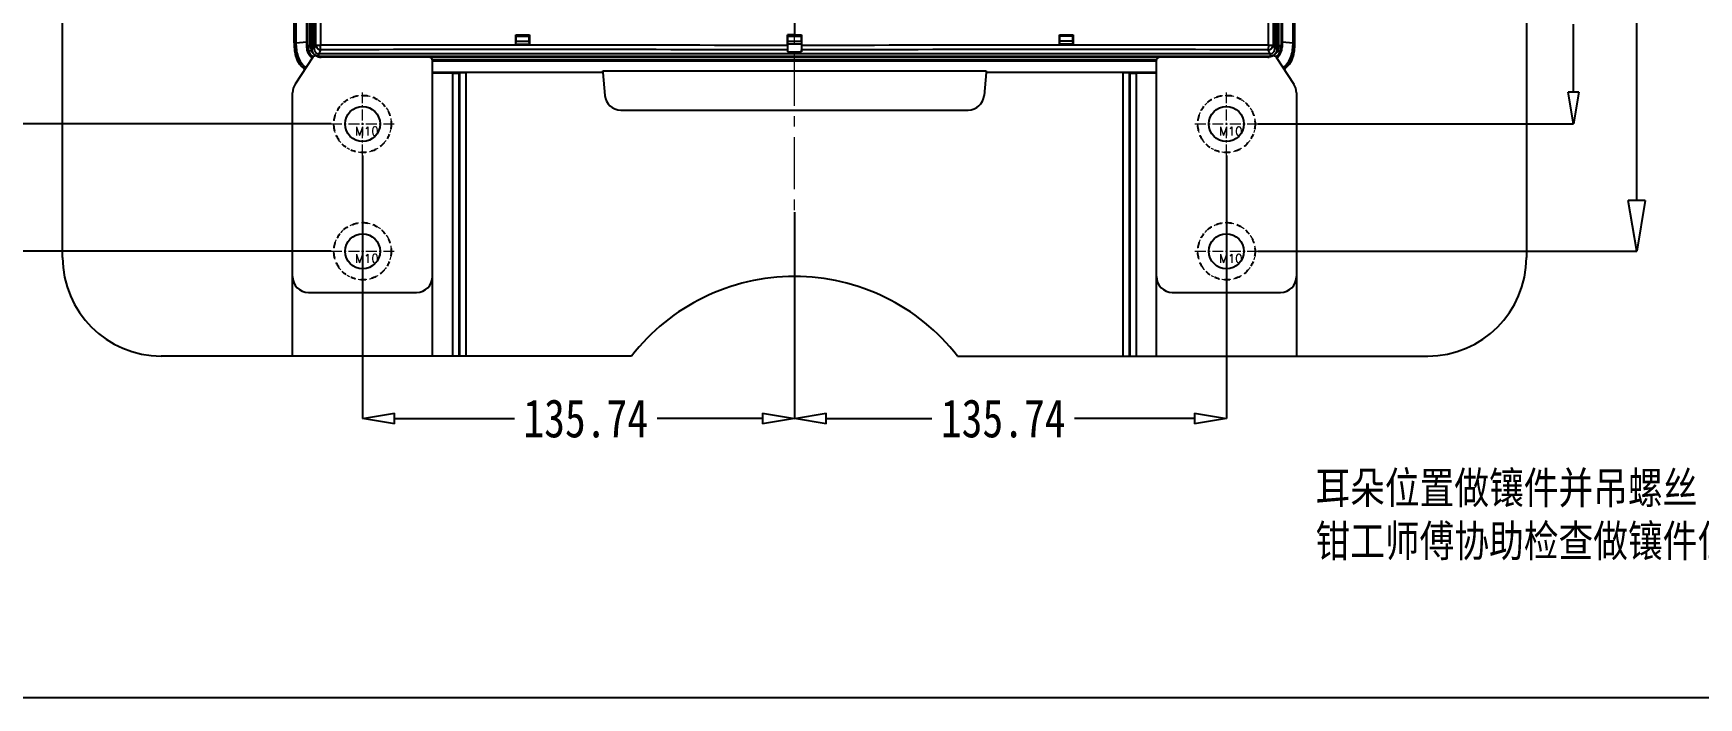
# Model space of a CAD drawing. Header units: millimetres. Extents: x -330 to 1028, y -2979 to 840.
# Drawn here: x 132 to 655, y -1691 to -1482 of the extents above; entities that cross this region are included whole.
import ezdxf

# ---------------------------------------------------------------- set-up
doc = ezdxf.new("R2010")
doc.units = ezdxf.units.MM
doc.header["$LTSCALE"] = 16.335
doc.header["$PDMODE"] = 3
doc.header["$PDSIZE"] = 0.3125
doc.linetypes.add('CENTER', pattern=[0.6, 0.375, -0.075, 0.075, -0.075])
doc.linetypes.add('HIDDEN', pattern=[0.2, 0.1, -0.1])
doc.layers.get('0').update_dxf_attribs({"linetype": 'CONTINUOUS'})
doc.layers.get('Defpoints').update_dxf_attribs({"linetype": 'CONTINUOUS'})
doc.layers.add('center', color=1, linetype='CENTER', lineweight=9)
doc.layers.add('screw', color=33, linetype='CONTINUOUS', lineweight=13)
doc.layers.add('DEFAULT_2', color=8, linetype='HIDDEN')
doc.styles.get("Standard").update_dxf_attribs({"font": 'txt', "width": 0.8})
doc.styles.add('TXT', font='txt.shx', dxfattribs={"bigfont": 'gbcbig.shx'})
doc.dimstyles.new('STANDARD$0', dxfattribs={"dimscale": 2, "dimtxt": 3, "dimasz": 3, "dimexe": 1.25, "dimexo": 0.625, "dimgap": 0.5, "dimtad": 0, "dimdsep": 46, "dimlunit": 6, "dimtxsty": 'Standard', "dimblk": 'CLOSEDBLANK', "dimcen": 0, "dimclrt": 2, "dimazin": 2, "dimtfac": 2, "dimtmove": 1, "dimatfit": 3, "dimfxl": 0, "dimtolj": 1, "dimtzin": 0, "dimarcsym": 0})

# ---------------------------------------------------------------- blocks, each defined once
blk = doc.blocks.new('screw_m10_i')
at = {"layer": 'screw', "color": 1, "linetype": 'CENTER', "ltscale": 0.55978}
for p, q in [((0, -9.9), (0, 9.9)), ((-9.9, 0), (9.9, 0))]:
    blk.add_line(p, q, dxfattribs=at)
at = {"layer": 'screw', "color": 8, "linetype": 'HIDDEN', "ltscale": 0.55978}
blk.add_circle((0, 0), 9, dxfattribs=at)
at = {"layer": 'screw'}
blk.add_circle((0, 0), 5.5, dxfattribs=at)
at = {"layer": 'screw', "color": 6, "style": 'TXT'}
blk.add_text('M10', height=2.7, dxfattribs=at).set_placement((-2.34, -3.6))
blk = doc.blocks.new('_ClosedBlank')
at = {"color": 0, "linetype": 'ByBlock', "lineweight": -2}
for p, q in [((-1, 0.167), (0, 0)), ((-1, 0.167), (-1, -0.167)), ((0, 0), (-1, -0.167))]:
    blk.add_line(p, q, dxfattribs=at)
blk = doc.blocks.new('*D184')
at = {"color": 4, "lineweight": -2}
for p, q in [((579.38, -1368.42), (615.86, -1368.42)), ((615.86, -1378.42), (615.86, -1435.98)), ((615.86, -1500.5), (615.86, -1479.18)), ((516.7, -1510.5), (615.86, -1510.5))]:
    blk.add_line(p, q, dxfattribs=at)
at = {"layer": 'Defpoints', "color": 0}
for p in [(579.38, -1368.42), (516.7, -1510.5), (615.86, -1510.5)]:
    blk.add_point(p, dxfattribs=at)
at = {"color": 4, "lineweight": -2, "xscale": 10, "yscale": 10, "zscale": 10}
for p, rotation in [((615.86, -1368.42), 90), ((615.86, -1510.5), 270)]:
    blk.add_blockref('_ClosedBlank', p, dxfattribs=dict(at, rotation=rotation))
at = {"color": 6, "insert": (615.86, -1457.58), "char_height": 12, "attachment_point": 5, "rotation": 90}
blk.add_mtext('\\A1;142.09', dxfattribs=at)
blk = doc.blocks.new('*D185')
at = {"color": 4, "lineweight": -2}
for p, q in [((506.8, -1520.4), (506.8, -1603.08)), ((371.06, -1538.24), (371.06, -1603.08)), ((381.06, -1603.08), (414.26, -1603.08)), ((496.8, -1603.08), (459.06, -1603.08))]:
    blk.add_line(p, q, dxfattribs=at)
at = {"layer": 'Defpoints', "color": 0}
for p in [(506.8, -1520.4), (371.06, -1538.24), (371.06, -1603.08)]:
    blk.add_point(p, dxfattribs=at)
at = {"color": 4, "lineweight": -2, "xscale": 10, "yscale": 10, "zscale": 10, "rotation": 180}
blk.add_blockref('_ClosedBlank', (371.06, -1603.08), dxfattribs=at)
at = {"color": 4, "lineweight": -2, "xscale": 10, "yscale": 10, "zscale": 10}
blk.add_blockref('_ClosedBlank', (506.8, -1603.08), dxfattribs=at)
at = {"color": 6, "insert": (436.66, -1603.08), "char_height": 12, "attachment_point": 5}
blk.add_mtext('\\A1;135.74', dxfattribs=at)
blk = doc.blocks.new('*D186')
at = {"color": 4, "lineweight": -2}
for p, q in [((162.74, -1368.42), (126.27, -1368.42)), ((126.27, -1378.42), (126.27, -1435.98)), ((126.27, -1500.5), (126.27, -1479.18)), ((225.42, -1510.5), (126.27, -1510.5))]:
    blk.add_line(p, q, dxfattribs=at)
at = {"layer": 'Defpoints', "color": 0}
for p in [(162.74, -1368.42), (126.27, -1510.5), (225.42, -1510.5)]:
    blk.add_point(p, dxfattribs=at)
at = {"color": 4, "lineweight": -2, "xscale": 10, "yscale": 10, "zscale": 10}
for p, rotation in [((126.27, -1368.42), 90), ((126.27, -1510.5), 270)]:
    blk.add_blockref('_ClosedBlank', p, dxfattribs=dict(at, rotation=rotation))
at = {"color": 6, "insert": (126.27, -1457.58), "char_height": 12, "attachment_point": 5, "rotation": 90}
blk.add_mtext('\\A1;142.09', dxfattribs=at)
blk = doc.blocks.new('*D187')
at = {"color": 4, "lineweight": -2}
for p, q in [((235.32, -1520.4), (235.32, -1603.08)), ((371.06, -1538.24), (371.06, -1603.08)), ((245.32, -1603.08), (283.06, -1603.08)), ((361.06, -1603.08), (327.86, -1603.08))]:
    blk.add_line(p, q, dxfattribs=at)
at = {"layer": 'Defpoints', "color": 0}
for p in [(235.32, -1520.4), (371.06, -1538.24), (371.06, -1603.08)]:
    blk.add_point(p, dxfattribs=at)
at = {"color": 4, "lineweight": -2, "xscale": 10, "yscale": 10, "zscale": 10, "rotation": 180}
blk.add_blockref('_ClosedBlank', (235.32, -1603.08), dxfattribs=at)
at = {"color": 4, "lineweight": -2, "xscale": 10, "yscale": 10, "zscale": 10}
blk.add_blockref('_ClosedBlank', (371.06, -1603.08), dxfattribs=at)
at = {"color": 6, "insert": (305.46, -1603.08), "char_height": 12, "attachment_point": 5}
blk.add_mtext('\\A1;135.74', dxfattribs=at)
blk = doc.blocks.new('*D188')
at = {"color": 4, "lineweight": -2}
for p, q in [((579.38, -1368.42), (635.76, -1368.42)), ((635.76, -1384.42), (635.76, -1403.77)), ((635.76, -1534.5), (635.76, -1461.37)), ((516.7, -1550.5), (635.76, -1550.5))]:
    blk.add_line(p, q, dxfattribs=at)
at = {"layer": 'Defpoints', "color": 0}
for p in [(579.38, -1368.42), (635.76, -1368.42), (516.7, -1550.5)]:
    blk.add_point(p, dxfattribs=at)
at = {"color": 4, "lineweight": -2, "xscale": 16, "yscale": 16, "zscale": 16}
for p, rotation in [((635.76, -1368.42), 90), ((635.76, -1550.5), 270)]:
    blk.add_blockref('_ClosedBlank', p, dxfattribs=dict(at, rotation=rotation))
at = {"color": 6, "insert": (635.76, -1432.57), "char_height": 16, "attachment_point": 5, "rotation": 90}
blk.add_mtext('\\A1;182.09', dxfattribs=at)
blk = doc.blocks.new('*D189')
at = {"color": 4, "lineweight": -2}
for p, q in [((162.74, -1368.42), (107.19, -1368.42)), ((107.19, -1384.42), (107.19, -1427.36)), ((107.19, -1534.5), (107.19, -1484.96)), ((225.42, -1550.5), (107.19, -1550.5))]:
    blk.add_line(p, q, dxfattribs=at)
at = {"layer": 'Defpoints', "color": 0}
for p in [(162.74, -1368.42), (107.19, -1550.5), (225.42, -1550.5)]:
    blk.add_point(p, dxfattribs=at)
at = {"color": 4, "lineweight": -2, "xscale": 16, "yscale": 16, "zscale": 16}
for p, rotation in [((107.19, -1368.42), 90), ((107.19, -1550.5), 270)]:
    blk.add_blockref('_ClosedBlank', p, dxfattribs=dict(at, rotation=rotation))
at = {"color": 6, "insert": (107.19, -1456.16), "char_height": 16, "attachment_point": 5, "rotation": 90}
blk.add_mtext('\\A1;182.09', dxfattribs=at)

msp = doc.modelspace()

# ---------------------------------------------------------------- linework, layer by layer
at = {"color": 7, "linetype": 'Continuous'}
for p, q in [((141.063, -1552.419), (141.063, -1184.419)), ((601.063, -1184.419), (601.063, -1552.419)), ((218.055, -1245.45), (218.055, -1485.986)), ((218.858, -1485.987), (218.858, -1245.45)), ((219.353, -1245.088), (219.353, -1486.878)), ((220.145, -1486.878), (220.145, -1245.088)), ((521.981, -1245.088), (521.981, -1486.878)), ((522.772, -1486.878), (522.772, -1245.088)), ((523.267, -1485.986), (523.267, -1245.451)), ((524.07, -1485.986), (524.07, -1245.45)), ((214.244, -1246.854), (214.244, -1485.024)), ((214.387, -1246.87), (214.387, -1484.993)), ((217.844, -1484.653), (217.845, -1247.049)), ((524.281, -1247.049), (524.281, -1484.653)), ((527.738, -1484.993), (527.738, -1246.87)), ((527.881, -1485.024), (527.881, -1246.854)), ((220.673, -1485.787), (220.69, -1453.679)), ((222.158, -1453.86), (222.147, -1485.792)), ((371.064, -1452.045), (371.064, -1482.49)), ((519.973, -1453.86), (519.973, -1485.792)), ((521.436, -1453.679), (521.452, -1485.787)), ((213.825, -1485.049), (213.825, -1466.419)), ((528.3, -1485.049), (528.3, -1466.419)), ((214.244, -1485.024), (213.825, -1485.049)), ((214.387, -1484.994), (217.844, -1484.653)), ((217.844, -1486.412), (218.055, -1485.986)), ((218.858, -1485.987), (218.055, -1485.986)), ((220.145, -1486.878), (220.673, -1485.787)), ((283.471, -1485.559), (283.471, -1482.459)), ((283.471, -1482.459), (287.804, -1482.459)), ((283.472, -1485.559), (283.527, -1485.417)), ((287.804, -1485.559), (283.472, -1485.559)), ((283.527, -1485.417), (283.56, -1484.439)), ((283.527, -1485.417), (287.749, -1485.417)), ((283.56, -1484.439), (283.56, -1482.934)), ((283.56, -1482.934), (287.715, -1482.934)), ((283.56, -1484.439), (287.715, -1484.439)), ((287.715, -1482.934), (287.804, -1482.459)), ((287.715, -1484.439), (287.715, -1482.934)), ((287.749, -1485.417), (287.715, -1484.439)), ((287.804, -1485.559), (287.749, -1485.417)), ((287.804, -1482.459), (287.804, -1485.559)), ((371.063, -1482.491), (368.818, -1482.489)), ((368.818, -1482.489), (368.82, -1485.874)), ((368.902, -1482.934), (368.818, -1482.489)), ((368.866, -1485.423), (368.868, -1485.417)), ((373.259, -1485.423), (368.866, -1485.423)), ((368.866, -1485.423), (368.866, -1487.859)), ((368.868, -1485.417), (368.902, -1484.439)), ((368.902, -1482.934), (373.223, -1482.934)), ((368.902, -1484.439), (368.902, -1482.934)), ((368.902, -1484.439), (373.223, -1484.439)), ((371.063, -1482.49), (373.307, -1482.491)), ((373.223, -1482.934), (373.307, -1482.489)), ((373.223, -1484.439), (373.223, -1482.934)), ((373.223, -1484.439), (373.257, -1485.417)), ((373.259, -1485.423), (373.257, -1485.417)), ((373.259, -1485.423), (373.259, -1487.859)), ((373.306, -1482.489), (373.306, -1485.874)), ((454.41, -1482.934), (454.321, -1482.459)), ((454.321, -1482.459), (458.654, -1482.459)), ((454.321, -1485.559), (454.321, -1482.459)), ((454.322, -1485.559), (454.377, -1485.417)), ((458.654, -1485.559), (454.322, -1485.559)), ((454.377, -1485.417), (454.41, -1484.439)), ((458.599, -1485.417), (454.377, -1485.417)), ((458.565, -1482.934), (454.41, -1482.934)), ((454.41, -1484.439), (454.41, -1482.934)), ((458.565, -1484.439), (454.41, -1484.439)), ((458.565, -1482.934), (458.654, -1482.459)), ((458.565, -1484.439), (458.565, -1482.934)), ((458.599, -1485.417), (458.565, -1484.439)), ((458.654, -1485.559), (458.599, -1485.417)), ((458.654, -1482.459), (458.654, -1485.559)), ((521.452, -1485.787), (521.981, -1486.878)), ((524.07, -1485.986), (524.282, -1486.412)), ((524.281, -1484.653), (527.738, -1484.994)), ((528.3, -1485.049), (527.881, -1485.024)), ((219.673, -1489.559), (214.145, -1497.954)), ((220.145, -1486.878), (219.353, -1486.878)), ((222.158, -1487.203), (221.561, -1488.436)), ((221.561, -1489.192), (221.561, -1488.436)), ((520.565, -1488.436), (221.561, -1488.436)), ((221.561, -1489.192), (520.565, -1489.192)), ((519.769, -1489.504), (222.356, -1489.504)), ((484.825, -1490.302), (257.3, -1490.302)), ((257.32, -1520.504), (257.32, -1490.504)), ((257.32, -1583.419), (257.32, -1490.504)), ((484.805, -1490.769), (257.32, -1490.769)), ((368.837, -1487.254), (368.866, -1487.859)), ((368.866, -1487.859), (373.259, -1487.859)), ((373.259, -1487.859), (373.288, -1487.254)), ((484.805, -1520.504), (484.805, -1490.504)), ((484.805, -1583.419), (484.805, -1490.504)), ((520.565, -1488.436), (519.967, -1487.203)), ((520.565, -1488.436), (520.565, -1489.192)), ((522.772, -1486.878), (521.981, -1486.878)), ((522.452, -1489.559), (527.981, -1497.954)), ((257.32, -1494.218), (310.834, -1494.218)), ((257.32, -1494.34), (267.602, -1494.34)), ((263.73, -1494.541), (257.32, -1494.541)), ((263.73, -1583.419), (263.73, -1494.541)), ((265.722, -1494.474), (265.884, -1494.407)), ((265.722, -1583.419), (265.722, -1494.474)), ((265.884, -1583.419), (265.884, -1494.407)), ((267.876, -1583.419), (267.876, -1494.339)), ((310.845, -1494.339), (267.876, -1494.339)), ((310.834, -1494.218), (310.8, -1493.825)), ((310.8, -1493.825), (431.325, -1493.825)), ((310.843, -1494.32), (311.477, -1501.564)), ((431.282, -1494.32), (430.648, -1501.564)), ((474.249, -1494.339), (431.28, -1494.339)), ((431.325, -1493.825), (431.291, -1494.218)), ((431.291, -1494.218), (484.805, -1494.218)), ((474.249, -1494.339), (474.249, -1583.419)), ((474.523, -1494.34), (484.805, -1494.34)), ((476.403, -1494.474), (476.241, -1494.407)), ((476.241, -1494.407), (476.241, -1583.419)), ((476.403, -1494.474), (476.403, -1583.419)), ((484.805, -1494.541), (478.395, -1494.541)), ((478.395, -1494.541), (478.395, -1583.419)), ((213.32, -1520.504), (213.32, -1500.704)), ((213.32, -1583.419), (213.32, -1500.704)), ((528.805, -1500.704), (528.805, -1520.504)), ((528.805, -1500.704), (528.805, -1583.419)), ((316.458, -1506.128), (425.667, -1506.128)), ((218.32, -1563.419), (252.32, -1563.419)), ((489.805, -1563.419), (523.805, -1563.419)), ((319.828, -1583.419), (172.063, -1583.419)), ((422.297, -1583.419), (570.063, -1583.419))]:
    msp.add_line(p, q, dxfattribs=at)
msp.add_lwpolyline([(70.186, -1070.963), (877.486, -1070.963), (877.486, -1690.783), (70.186, -1690.783)], close=True)
for centre in [(235.32, -1510.504), (235.32, -1510.504), (506.805, -1510.504), (506.805, -1510.504), (235.32, -1550.504), (506.805, -1550.504)]:
    msp.add_circle(centre, 5.5, dxfattribs=at)
for centre, radius, start, end in [((-648.172, -1485.101), 866.017, 359.91328, 0.029632), ((222.377, -1485.986), 4.323, 180.04176, 232.91545), ((281.427, -26838.115), 25352.392, 89.8024942, 90.133971), ((460.716, -26847.941), 25362.218, 89.8661214, 90.1974698), ((519.755, -1485.993), 4.312, 307.06617, 359.96326), ((1390.297, -1485.101), 866.017, 179.970368, 180.08672), ((220.509, -1490.109), 1, 65.89832, 146.63222), ((209.534, -1502.294), 17.249, 51.49994, 51.76562), ((222.355, -1486.011), 3.493, 261.50756, 270.01878), ((286.75, -26897.915), 25410.794, 89.8148791, 90.1456422), ((256.32, -1490.504), 1, 0, 90), ((455.375, -26897.915), 25410.794, 89.8543575, 90.1851206), ((485.805, -1490.504), 1, 90, 180), ((519.77, -1486.011), 3.493, 269.98122, 278.49244), ((520.589, -1487.067), 1.371, 289.26809, 292.80023), ((521.617, -1490.109), 1, 33.36778, 114.10168), ((533.601, -1503.589), 18.892, 128.21015, 128.44697), ((267.893, -1548.37), 54.031, 90.01791, 90.30879), ((474.232, -1548.37), 54.031, 89.69121, 89.98209), ((218.32, -1500.704), 5, 146.63222, 180), ((316.458, -1501.128), 5, 185, 270), ((425.667, -1501.128), 5, 270, 355), ((523.805, -1500.704), 5, 0, 33.36778), ((523.805, -1500.704), 5, 0, 33.36778), ((172.063, -1552.419), 31, 180, 270), ((570.063, -1552.419), 31, 270, 0), ((218.32, -1558.419), 5, 180, 270), ((252.32, -1558.419), 5, 270, 0), ((371.063, -1623.419), 65, 37.97987, 142.02013), ((489.805, -1558.419), 5, 180, 270), ((523.805, -1558.419), 5, 270, 0)]:
    msp.add_arc(centre, radius, start, end, dxfattribs=at)
for centre, start_param, end_param in [((263.73, -1494.468), -1.5707963, -0.0872665), ((267.876, -1494.413), 1.7083796, 3.0543262), ((474.249, -1494.413), 0.0872665, 1.4332131), ((478.395, -1494.468), -3.0543262, -1.5707963)]:
    msp.add_ellipse(centre, major_axis=(2, 0), ratio=0.0366666, start_param=start_param, end_param=end_param, dxfattribs=at)
for points, knots in [([(213.825, -1485.049), (213.825, -1485.825), (213.897, -1487.38), (214.347, -1489.676), (215.209, -1491.458), (216.261, -1492.613), (216.892, -1493.077), (217.224, -1493.278)], [0, 0, 0, 0, 0.2500535, 0.5000295, 0.7495919, 0.8748111, 1, 1, 1, 1]), ([(214.244, -1485.008), (214.259, -1485.002), (214.308, -1485), (214.355, -1484.996), (214.387, -1484.993)], [0, 0, 0, 0, 0.3307757, 1, 1, 1, 1]), ([(214.244, -1485.008), (214.244, -1485.745), (214.33, -1487.223), (214.824, -1489.392), (215.82, -1491.395), (216.885, -1492.458), (217.485, -1492.882)], [0, 0, 0, 0, 0.2504277, 0.5006839, 0.7505124, 1, 1, 1, 1]), ([(214.387, -1484.994), (214.388, -1485.705), (214.466, -1487.139), (214.922, -1489.271), (215.882, -1491.281), (216.943, -1492.358), (217.548, -1492.786)], [0, 0, 0, 0, 0.2444384, 0.4925341, 0.7451486, 1, 1, 1, 1]), ([(220.209, -1488.745), (220.001, -1488.582), (219.604, -1488.222), (219.045, -1487.316), (218.858, -1486.513), (218.858, -1485.987)], [0, 0, 0, 0, 0.2507952, 0.5015865, 1, 1, 1, 1]), ([(220.673, -1485.787), (220.695, -1486.146), (221.051, -1486.872), (221.788, -1487.182), (222.158, -1487.203)], [0, 0, 0, 0, 0.4923108, 1, 1, 1, 1]), ([(220.673, -1485.787), (220.732, -1485.788), (221.224, -1485.791), (221.715, -1485.792), (222.147, -1485.792)], [0, 0, 0, 0, 0.1205698, 1, 1, 1, 1]), ([(222.158, -1487.203), (222.156, -1487.13), (222.15, -1486.66), (222.148, -1486.189), (222.147, -1485.792)], [0, 0, 0, 0, 0.155738, 1, 1, 1, 1]), ([(368.82, -1485.874), (368.82, -1486.155), (368.823, -1486.615), (368.829, -1487.075), (368.837, -1487.254)], [0, 0, 0, 0, 0.6108756, 1, 1, 1, 1]), ([(373.305, -1485.874), (373.305, -1486.155), (373.302, -1486.615), (373.297, -1487.075), (373.288, -1487.254)], [0, 0, 0, 0, 0.6108794, 1, 1, 1, 1]), ([(519.967, -1487.203), (520.338, -1487.182), (521.074, -1486.872), (521.43, -1486.146), (521.452, -1485.787)], [0, 0, 0, 0, 0.5076892, 1, 1, 1, 1]), ([(519.978, -1485.792), (519.978, -1485.943), (519.975, -1486.413), (519.974, -1486.884), (519.967, -1487.203)], [0, 0, 0, 0, 0.3198916, 1, 1, 1, 1]), ([(519.978, -1485.792), (520.149, -1485.792), (520.64, -1485.791), (521.132, -1485.794), (521.452, -1485.787)], [0, 0, 0, 0, 0.3476315, 1, 1, 1, 1]), ([(523.267, -1485.986), (523.267, -1486.194), (523.222, -1486.715), (522.964, -1487.515), (522.627, -1488.051), (522.421, -1488.284)], [0, 0, 0, 0, 0.2503528, 0.6252309, 1, 1, 1, 1]), ([(524.07, -1485.986), (524.045, -1485.989), (523.961, -1485.985), (523.694, -1485.989), (523.451, -1485.991), (523.267, -1485.986)], [0, 0, 0, 0, 0.0929448, 0.3135728, 1, 1, 1, 1]), ([(524.577, -1492.786), (525.182, -1492.358), (526.244, -1491.281), (527.203, -1489.271), (527.659, -1487.139), (527.737, -1485.705), (527.738, -1484.994)], [0, 0, 0, 0, 0.2548518, 0.5074663, 0.7555618, 1, 1, 1, 1]), ([(527.881, -1485.008), (527.881, -1485.745), (527.795, -1487.223), (527.301, -1489.392), (526.305, -1491.395), (525.241, -1492.458), (524.64, -1492.882)], [0, 0, 0, 0, 0.2504302, 0.5006876, 0.7505185, 1, 1, 1, 1]), ([(524.901, -1493.278), (525.233, -1493.077), (525.864, -1492.613), (526.916, -1491.458), (527.778, -1489.676), (528.228, -1487.38), (528.3, -1485.825), (528.3, -1485.049)], [0, 0, 0, 0, 0.1251882, 0.2504067, 0.4999693, 0.7499461, 1, 1, 1, 1]), ([(527.881, -1485.008), (527.866, -1485.002), (527.818, -1485), (527.77, -1484.996), (527.738, -1484.993)], [0, 0, 0, 0, 0.3307762, 1, 1, 1, 1]), ([(219.499, -1489.824), (218.992, -1489.419), (218.143, -1488.376), (217.842, -1487.06), (217.844, -1486.412)], [0, 0, 0, 0, 0.5000308, 1, 1, 1, 1]), ([(219.353, -1486.878), (219.356, -1487.054), (219.389, -1487.408), (219.558, -1487.914), (219.836, -1488.368), (220.075, -1488.631), (220.209, -1488.745)], [0, 0, 0, 0, 0.2502309, 0.4998213, 0.7502661, 1, 1, 1, 1]), ([(220.145, -1486.878), (220.136, -1487.188), (220.246, -1487.672), (220.65, -1488.147), (220.92, -1488.301), (221.062, -1488.353)], [0, 0, 0, 0, 0.5059214, 0.7532676, 1, 1, 1, 1]), ([(220.933, -1489.202), (220.814, -1489.149), (220.579, -1489.036), (220.374, -1488.876), (220.272, -1488.795)], [0, 0, 0, 0, 0.5002338, 1, 1, 1, 1]), ([(220.932, -1489.203), (221.014, -1489.239), (221.115, -1489.278), (221.218, -1489.314), (221.237, -1489.32)], [0, 0, 0, 0, 0.8200378, 1, 1, 1, 1]), ([(221.237, -1489.32), (221.398, -1489.374), (221.598, -1489.426), (221.803, -1489.46), (221.839, -1489.466)], [0, 0, 0, 0, 0.8221987, 1, 1, 1, 1]), ([(520.889, -1489.32), (520.727, -1489.374), (520.527, -1489.426), (520.323, -1489.46), (520.286, -1489.466)], [0, 0, 0, 0, 0.8221987, 1, 1, 1, 1]), ([(521.193, -1489.203), (521.112, -1489.239), (521.01, -1489.278), (520.907, -1489.314), (520.889, -1489.32)], [0, 0, 0, 0, 0.820077, 1, 1, 1, 1]), ([(521.12, -1488.331), (521.255, -1488.274), (521.51, -1488.116), (521.887, -1487.645), (521.989, -1487.178), (521.981, -1486.878)], [0, 0, 0, 0, 0.2464458, 0.4938334, 1, 1, 1, 1]), ([(521.9, -1488.762), (522.168, -1488.53), (522.506, -1488.092), (522.736, -1487.414), (522.769, -1487.056), (522.772, -1486.878)], [0, 0, 0, 0, 0.4988574, 0.7491487, 1, 1, 1, 1]), ([(522.626, -1489.824), (523.133, -1489.419), (523.982, -1488.375), (524.283, -1487.06), (524.282, -1486.412)], [0, 0, 0, 0, 0.5000669, 1, 1, 1, 1])]:
    msp.add_open_spline(points, degree=3, knots=knots, dxfattribs=at)
for points in [[(220.209, -1488.745), (220.465, -1488.925), (220.759, -1489.063), (221.063, -1489.134)], [(221.062, -1488.353), (221.22, -1488.412), (221.392, -1488.441), (221.561, -1488.436)], [(221.063, -1489.134), (221.226, -1489.172), (221.394, -1489.189), (221.561, -1489.192)], [(520.565, -1488.436), (520.725, -1488.441), (520.889, -1488.414), (521.041, -1488.361)], [(520.565, -1489.192), (520.731, -1489.189), (520.9, -1489.172), (521.062, -1489.134)], [(521.062, -1489.134), (521.217, -1489.098), (521.368, -1489.043), (521.512, -1488.976)], [(521.572, -1489.003), (521.452, -1489.08), (521.323, -1489.143), (521.193, -1489.202)], [(521.512, -1488.976), (521.653, -1488.911), (521.789, -1488.834), (521.916, -1488.745)], [(521.855, -1488.794), (521.763, -1488.867), (521.67, -1488.94), (521.572, -1489.003)], [(522.421, -1488.284), (522.264, -1488.461), (522.085, -1488.616), (521.9, -1488.762)]]:
    msp.add_open_spline(points, degree=3, dxfattribs=at)
at = {"layer": 'center', "color": 1, "linetype": 'CENTER', "ltscale": 2.674503}
msp.add_line((371.063, -1583.419), (371.063, -1153.419), dxfattribs=at)
at = {"layer": 'DEFAULT_2', "color": 8, "linetype": 'HIDDEN'}
for p, q in [((283.56, -1482.934), (283.471, -1482.459)), ((222.356, -1489.504), (222.356, -1489.504)), ((519.769, -1489.504), (519.769, -1489.504)), ((310.834, -1494.218), (310.843, -1494.32)), ((431.291, -1494.218), (431.282, -1494.32))]:
    msp.add_line(p, q, dxfattribs=at)
for centre in [(235.32, -1510.504), (235.32, -1510.504), (506.805, -1510.504), (506.805, -1510.504), (235.32, -1550.504), (506.805, -1550.504)]:
    msp.add_circle(centre, 9, dxfattribs=at)

# ---------------------------------------------------------------- block references
at = {"layer": 'screw'}
for p in [(235.32, -1510.504), (506.805, -1510.504), (235.32, -1550.504), (506.805, -1550.504)]:
    msp.add_blockref('screw_m10_i', p, dxfattribs=at)

# ---------------------------------------------------------------- texts
at = {"insert": (534.788, -1619.827), "char_height": 10, "width": 334.12791, "attachment_point": 1}
msp.add_mtext('{\\fSimSun|b0|i0|c134|p2;耳朵位置做镶件并吊螺丝\\P钳工师傅协助检查做镶件位置以及吊螺丝位置是否干涉水路？}', dxfattribs=at)

# ---------------------------------------------------------------- dimensions: what is measured, and where the dimension line sits
for base, p1, p2, angle, override, picture, middle in [((107.195, -1550.504), (162.745, -1368.4188), (225.4204, -1550.504), 90, {"dimtxt": 8, "dimasz": 8, "dimexe": 0, "dimexo": 0, "dimgap": 0, "dimzin": 0, "dimclrd": 4, "dimclre": 4, "dimclrt": 6}, '*D189', (107.195, -1456.163)), ((126.2687, -1510.504), (162.745, -1368.4188), (225.4204, -1510.504), 90, {"dimtxt": 6, "dimasz": 5, "dimexe": 0, "dimexo": 0, "dimgap": 0, "dimzin": 0, "dimclrd": 4, "dimclre": 4, "dimclrt": 6}, '*D186', (126.2687, -1457.5809)), ((615.8564, -1510.504), (579.3802, -1368.4188), (516.7047, -1510.504), 90, {"dimtxt": 6, "dimasz": 5, "dimexe": 0, "dimexo": 0, "dimgap": 0, "dimzin": 0, "dimclrd": 4, "dimclre": 4, "dimclrt": 6}, '*D184', (615.8564, -1457.5809)), ((635.7562, -1368.4188), (516.7047, -1550.504), (579.3802, -1368.4188), 90, {"dimtxt": 8, "dimasz": 8, "dimexe": 0, "dimexo": 0, "dimgap": 0, "dimzin": 0, "dimclrd": 4, "dimclre": 4, "dimclrt": 6}, '*D188', (635.7562, -1432.5708)), ((371.063, -1603.076), (235.32, -1520.404), (371.063, -1538.235), 180, {"dimtxt": 6, "dimasz": 5, "dimexe": 0, "dimexo": 0, "dimgap": 0, "dimzin": 0, "dimclrd": 4, "dimclre": 4, "dimclrt": 6}, '*D187', (305.461, -1603.076))]:
    dim = msp.add_linear_dim(base=base, p1=p1, p2=p2, angle=angle, dimstyle='STANDARD$0', override=override)
    dim.commit()
    dim.dimension.update_dxf_attribs({"geometry": picture, "text_midpoint": middle, "dimtype": 160})
dim = msp.add_linear_dim(base=(371.063, -1603.076), p1=(506.805, -1520.404), p2=(371.063, -1538.235), dimstyle='STANDARD$0', override={"dimtxt": 6, "dimasz": 5, "dimexe": 0, "dimexo": 0, "dimgap": 0, "dimzin": 0, "dimclrd": 4, "dimclre": 4, "dimclrt": 6})
dim.commit()
dim.dimension.update_dxf_attribs({"geometry": '*D185', "text_midpoint": (436.664, -1603.076), "dimtype": 160})

doc.saveas('drawing.dxf')
